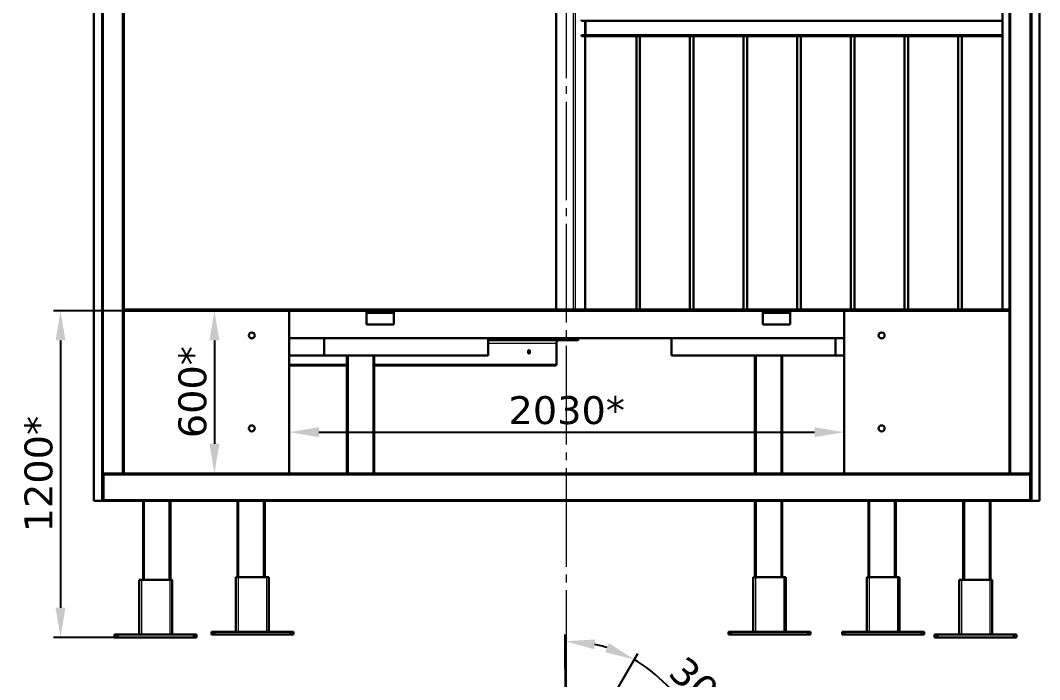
# Model space of a CAD drawing. Header units: millimetres. Extents: x 27997 to 40775, y -3198 to 5652.
# Drawn here: x 28207 to 31131, y 1539 to 3431 of the extents above; entities that cross this region are included whole.
import ezdxf

# ---------------------------------------------------------------- set-up
doc = ezdxf.new("R2010")
doc.units = ezdxf.units.MM
for name, pattern in [('K5LT_AXLED', [23.372906, 18.872906, -1.5, 1.5, -1.5]), ('K5LT_BASIC', [0]), ('K5LT_THIN', [0])]:
    doc.linetypes.add(name, pattern=pattern)
doc.layers.add('0 VIEW0', color=7, linetype='Continuous')
doc.layers.add('Системный слой', color=7, linetype='Continuous')
doc.styles.get("Standard").update_dxf_attribs({"font": 'verdana.TTF'})
doc.dimstyles.new('ISO-25', dxfattribs={"dimtxt": 80, "dimasz": 85, "dimexe": 20, "dimexo": 0, "dimgap": 20, "dimtad": 1, "dimtxsty": 'Standard', "dimcen": 2.5, "dimadec": 0, "dimazin": 0, "dimtfac": 1, "dimtmove": 0, "dimatfit": 3, "dimfxl": 1, "dimarcsym": 0})

# ---------------------------------------------------------------- blocks, each defined once
blk = doc.blocks.new('*D125')
at = {"color": 0, "lineweight": -2}
for p, q in [((28521.9, 2597.2), (28301.9, 2597.2)), ((28321.9, 2512.2), (28321.9, 1744.9)), ((28477.2, 1659.9), (28301.9, 1659.9))]:
    blk.add_line(p, q, dxfattribs=at)
at = {"color": 0}
for points in [[(28336.1, 2512.2), (28307.8, 2512.2), (28321.9, 2597.2)], [(28307.8, 1744.9), (28336.1, 1744.9), (28321.9, 1659.9)]]:
    blk.add_solid(points, dxfattribs=at)
at = {"layer": 'Defpoints', "color": 0}
for p in [(28521.9, 2597.2), (28321.9, 1659.9), (28477.2, 1659.9)]:
    blk.add_point(p, dxfattribs=at)
at = {"color": 0, "insert": (28259.3, 2128.6), "char_height": 80, "attachment_point": 5, "rotation": 90}
blk.add_mtext('1200*', dxfattribs=at)
blk = doc.blocks.new('*D126')
at = {"color": 0, "lineweight": -2}
for p, q in [((28978.4, 2597.2), (28743.5, 2597.2)), ((28763.5, 2512.2), (28763.5, 2215.6)), ((28978.4, 2130.6), (28743.5, 2130.6))]:
    blk.add_line(p, q, dxfattribs=at)
at = {"color": 0}
for points in [[(28777.7, 2512.2), (28749.3, 2512.2), (28763.5, 2597.2)], [(28749.3, 2215.6), (28777.7, 2215.6), (28763.5, 2130.6)]]:
    blk.add_solid(points, dxfattribs=at)
at = {"layer": 'Defpoints', "color": 0}
for p in [(28978.4, 2597.2), (28763.5, 2130.6), (28978.4, 2130.6)]:
    blk.add_point(p, dxfattribs=at)
at = {"color": 0, "insert": (28700.9, 2363.9), "char_height": 80, "attachment_point": 5, "rotation": 90}
blk.add_mtext('600*', dxfattribs=at)
blk = doc.blocks.new('*D218')
at = {"color": 0, "lineweight": -2}
for p, q in [((29772.531675, 1258.502972), (29770.10754, 1668.691836)), ((29772.970137, 1258.386887), (29978.049369, 1613.637909)), ((30036.610271, 1546.072188), (30200.468697, 1396.053917))]:
    blk.add_line(p, q, dxfattribs=at)
for start, end in [(72.48128, 77.860352), (47.524779, 60.003029)]:
    blk.add_arc((29772.536797, 1257.636228), 391.062785, start, end, dxfattribs=at)
at = {"color": 0}
for points in [[(29856.23175, 1654.045658), (29853.319038, 1625.862438), (29770.225734, 1648.692185)], [(29884.546144, 1617.594863), (29895.960851, 1643.527125), (29968.050285, 1596.316872)]]:
    blk.add_solid(points, dxfattribs=at)
at = {"layer": 'Defpoints', "color": 0}
for p in [(29838.919512, 1643.023614), (29772.531675, 1258.502972), (29772.536797, 1257.636228), (29772.970137, 1258.386887)]:
    blk.add_point(p, dxfattribs=at)
at = {"color": 0, "insert": (30160.190218, 1516.556335), "char_height": 80, "attachment_point": 5, "rotation": 317.524778626}
blk.add_mtext('30%%d', dxfattribs=at)
blk = doc.blocks.new('*D226')
at = {"layer": '0 VIEW0', "color": 0, "lineweight": -2}
for p, q in [((28978.4, 2601.2), (28978.4, 2228.9)), ((30570.6, 2597.2), (30570.6, 2228.9)), ((29063.4, 2248.9), (30485.6, 2248.9))]:
    blk.add_line(p, q, dxfattribs=at)
at = {"layer": '0 VIEW0', "color": 0}
for points in [[(29063.4, 2263.1), (29063.4, 2234.8), (28978.4, 2248.9)], [(30485.6, 2234.8), (30485.6, 2263.1), (30570.6, 2248.9)]]:
    blk.add_solid(points, dxfattribs=at)
at = {"layer": 'Defpoints', "color": 0}
for p in [(28978.4, 2601.2), (30570.6, 2597.2), (30570.6, 2248.9)]:
    blk.add_point(p, dxfattribs=at)
at = {"layer": '0 VIEW0', "color": 0, "insert": (29774.5, 2311.6), "char_height": 80, "attachment_point": 5}
blk.add_mtext('2030*', dxfattribs=at)

msp = doc.modelspace()

# ---------------------------------------------------------------- linework, layer by layer
at = {"layer": '0 VIEW0', "color": 5, "linetype": 'K5LT_BASIC', "lineweight": 30}
for p, q in [((28417.561409, 5210.997836), (28417.561409, 2052.117558)), ((31131.378946, 5210.997836), (31131.378946, 2052.117558)), ((28441.091619, 2130.551591), (28441.091619, 5189.478872)), ((31107.848736, 2130.551591), (31107.848736, 5189.478872)), ((28503.838846, 2601.155788), (28503.838846, 5126.731646)), ((28503.838846, 5126.731646), (28503.838846, 2601.155788)), ((29744.384959, 2601.155788), (29744.384959, 5126.731646)), ((31025.005315, 2601.155788), (31025.005315, 5126.731646)), ((31045.10151, 5126.731646), (31045.10151, 2601.155788)), ((31045.10151, 2601.155788), (31045.10151, 5126.731646)), ((28441.091619, 4173.758146), (28441.091619, 3428.634834)), ((31107.848736, 4173.758146), (31107.848736, 3428.634834)), ((31107.848736, 3428.634834), (31107.848736, 4173.758146)), ((28441.091619, 3428.634834), (28441.091619, 3389.417818)), ((29817.011455, 3429.419175), (29817.011455, 3432.556536)), ((31025.005315, 3429.419175), (29817.011455, 3429.419175)), ((29827.228379, 3388.633478), (29827.228379, 3429.419175)), ((29827.99222, 3389.417818), (29827.99222, 3428.634834)), ((31107.848736, 3389.417818), (31107.848736, 3428.634834)), ((28441.091619, 3389.417818), (28441.091619, 2601.155788)), ((31025.005315, 3388.633478), (29817.011455, 3388.633478)), ((29817.011455, 3385.496116), (29817.011455, 3388.633478)), ((31025.005315, 3385.496116), (29817.011455, 3385.496116)), ((29827.228379, 2601.155788), (29827.228379, 3385.496116)), ((29974.256571, 3385.496116), (29974.256571, 2601.155788)), ((29984.413778, 2601.155788), (29984.413778, 3385.496116)), ((30128.165592, 3385.496116), (30128.165592, 2601.155788)), ((30138.3228, 2601.155788), (30138.3228, 3385.496116)), ((30282.074614, 3385.496116), (30282.074614, 2601.155788)), ((30292.231821, 2601.155788), (30292.231821, 3385.496116)), ((30435.983635, 3385.496116), (30435.983635, 2601.155788)), ((30446.140842, 2601.155788), (30446.140842, 3385.496116)), ((30589.892656, 3385.496116), (30589.892656, 2601.155788)), ((30600.049863, 2601.155788), (30600.049863, 3385.496116)), ((30743.801677, 3385.496116), (30743.801677, 2601.155788)), ((30753.958884, 2601.155788), (30753.958884, 3385.496116)), ((30897.710698, 3385.496116), (30897.710698, 2601.155788)), ((30907.867906, 2601.155788), (30907.867906, 3385.496116)), ((31107.848736, 3389.417818), (31107.848139, 2601.155788)), ((31107.848736, 2601.155788), (31107.848736, 3389.417818)), ((28440.79741, 2597.234086), (28440.79741, 2601.155788)), ((28440.79741, 2601.155788), (28440.79741, 2597.234086)), ((28440.79741, 2601.155788), (28441.091619, 2601.155788)), ((28440.79741, 2597.234086), (28441.091619, 2597.234086)), ((28441.091619, 2601.155788), (28441.091619, 2597.234086)), ((28441.091619, 2130.551591), (28441.091619, 2597.234086)), ((28978.364744, 2601.155788), (28503.838846, 2601.155788)), ((28503.838846, 2601.155788), (28503.838846, 2597.234086)), ((28503.838846, 2130.551591), (28503.838846, 2597.234086)), ((28503.838846, 2597.234086), (28978.364744, 2597.234086)), ((28978.364744, 2597.234086), (28503.838846, 2597.234086)), ((28978.364744, 2601.155788), (30094.48102, 2601.155788)), ((28978.364744, 2601.155788), (28978.364744, 2597.234086)), ((28978.364744, 2597.234086), (28978.364744, 2130.551591)), ((28978.364744, 2597.234086), (29200.333057, 2597.234086)), ((28978.364744, 2597.234086), (29200.333057, 2597.234086)), ((29278.76709, 2597.234086), (29200.333057, 2597.234086)), ((29200.333057, 2595.508537), (29200.333057, 2597.234086)), ((29200.333057, 2594.096725), (29200.333057, 2595.508537)), ((29278.76709, 2594.096725), (29200.333057, 2594.096725)), ((29200.333057, 2589.782853), (29200.333057, 2594.096725)), ((29200.333057, 2559.428882), (29200.333057, 2589.782853)), ((29278.76709, 2597.234086), (30337.626534, 2597.234086)), ((29278.76709, 2597.234086), (30094.48102, 2597.234086)), ((29278.76709, 2595.508537), (29278.76709, 2597.234086)), ((29278.76709, 2594.096725), (29278.76709, 2595.508537)), ((29278.76709, 2589.782853), (29278.76709, 2594.096725)), ((29278.76709, 2559.428882), (29278.76709, 2589.782853)), ((30094.48102, 2597.234086), (30094.48102, 2601.155788)), ((30094.481032, 2601.155788), (30570.575611, 2601.155788)), ((30094.481032, 2597.234086), (30094.481032, 2601.155788)), ((30094.481032, 2597.234086), (30337.626534, 2597.234086)), ((30416.060566, 2597.234086), (30337.626534, 2597.234086)), ((30337.626534, 2595.508537), (30337.626534, 2597.234086)), ((30337.626534, 2594.096725), (30337.626534, 2595.508537)), ((30416.060566, 2594.096725), (30337.626534, 2594.096725)), ((30337.626534, 2589.782853), (30337.626534, 2594.096725)), ((30337.626534, 2559.428882), (30337.626534, 2589.782853)), ((30416.060566, 2595.508537), (30416.060566, 2597.234086)), ((30416.060566, 2597.234086), (30570.575611, 2597.234086)), ((30416.060566, 2597.234086), (30570.575611, 2597.234086)), ((30416.060566, 2594.096725), (30416.060566, 2595.508537)), ((30416.060566, 2589.782853), (30416.060566, 2594.096725)), ((30416.060566, 2559.428882), (30416.060566, 2589.782853)), ((30570.575611, 2601.155788), (31045.10151, 2601.155788)), ((30570.575611, 2597.234086), (30570.575611, 2601.155788)), ((30570.575611, 2597.234086), (30570.575611, 2130.551591)), ((31045.10151, 2597.234086), (30570.575611, 2597.234086)), ((30570.575611, 2597.234086), (31045.10151, 2597.234086)), ((31045.10151, 2597.234086), (31045.10151, 2601.155788)), ((31045.10151, 2130.551591), (31045.10151, 2597.234086)), ((31107.848139, 2601.155788), (31107.848736, 2601.155788)), ((31107.848736, 2597.234086), (31107.848736, 2601.155788)), ((31107.848736, 2597.234086), (31107.848736, 2130.551591)), ((29200.333057, 2558.01707), (29200.333057, 2559.428882)), ((29278.76709, 2558.01707), (29200.333057, 2558.01707)), ((29278.76709, 2558.01707), (29278.76709, 2559.428882)), ((30337.626534, 2558.01707), (30337.626534, 2559.428882)), ((30416.060566, 2558.01707), (30337.626534, 2558.01707)), ((30416.060566, 2558.01707), (30416.060566, 2559.428882)), ((28874.504418, 2518.800053), (28867.31582, 2518.800053)), ((30570.575611, 2518.800053), (28978.364744, 2518.800053)), ((29078.83363, 2518.800053), (29549.437828, 2518.800053)), ((29078.83363, 2518.800053), (29078.83363, 2468.602272)), ((30074.945848, 2518.800053), (29549.437828, 2518.800053)), ((30074.945848, 2518.800053), (29549.437828, 2518.800053)), ((29549.437828, 2518.800053), (29549.437828, 2468.602272)), ((29808.063512, 2516.447032), (29808.063512, 2518.800053)), ((30074.945848, 2518.800053), (30545.550045, 2518.800053)), ((30074.945848, 2518.800053), (30074.945848, 2468.602272)), ((30545.550045, 2518.800053), (30545.550045, 2468.602272)), ((30681.624535, 2518.800053), (30674.435937, 2518.800053)), ((29805.346477, 2513.309671), (29549.437828, 2513.309671)), ((29744.892459, 2443.503382), (29744.892459, 2503.897587)), ((28978.364744, 2468.602272), (29078.83363, 2468.602272)), ((29078.83363, 2468.602272), (29549.437828, 2468.602272)), ((29143.860554, 2468.602272), (29143.860554, 2130.551591)), ((29222.294586, 2468.602272), (29222.294586, 2130.551591)), ((30074.945848, 2468.602272), (30545.550045, 2468.602272)), ((30314.096324, 2468.602272), (30314.096324, 2130.551591)), ((30392.530357, 2468.602272), (30392.530357, 2130.551591)), ((30545.550045, 2468.602272), (30570.575611, 2468.602272)), ((29143.860554, 2440.36602), (28978.364744, 2440.36602)), ((29742.175424, 2440.36602), (29222.294586, 2440.36602)), ((28441.091619, 2130.551591), (28441.091619, 2126.629889)), ((28441.091619, 2130.551591), (28445.013321, 2130.551591)), ((28441.091619, 2126.629889), (28441.091619, 2056.039259)), ((28445.013321, 2130.551591), (28445.013321, 2126.629889)), ((28445.013321, 2130.551591), (28445.013321, 2126.629889)), ((28445.013321, 2130.551591), (28499.917144, 2130.551591)), ((28445.013321, 2126.629889), (28445.013321, 2056.039259)), ((28445.013321, 2126.629889), (28445.013321, 2056.039259)), ((28499.917144, 2130.551591), (28503.838846, 2130.551591)), ((28978.364744, 2130.551591), (28503.838846, 2130.551591)), ((28978.364744, 2130.551591), (30570.575611, 2130.551591)), ((30570.575611, 2130.551591), (31045.10151, 2130.551591)), ((31045.10151, 2130.551591), (31049.023212, 2130.551591)), ((31107.848736, 2130.551591), (31045.10151, 2130.551591)), ((31049.023212, 2130.551591), (31103.927035, 2130.551591)), ((31103.927035, 2130.551591), (31103.927035, 2126.629889)), ((31103.927035, 2130.551591), (31103.927035, 2126.629889)), ((31103.927035, 2130.551591), (31107.848736, 2130.551591)), ((31103.927035, 2126.629889), (31103.927035, 2056.039259)), ((31103.927035, 2126.629889), (31103.927035, 2056.039259)), ((31107.848736, 2130.551591), (31107.848736, 2126.629889)), ((31107.848736, 2126.629889), (31107.848736, 2056.039259)), ((28441.091619, 2052.117558), (28417.561409, 2052.117558)), ((28441.091619, 2056.039259), (28441.091619, 2052.117558)), ((28441.091619, 2052.117558), (28445.013321, 2052.117558)), ((28445.013321, 2056.039259), (28445.013321, 2052.117558)), ((28445.013321, 2056.039259), (28445.013321, 2052.117558)), ((28445.013321, 2052.117558), (28558.742669, 2052.117558)), ((28558.742669, 1824.658862), (28558.742669, 2052.117558)), ((28558.742669, 2052.117558), (28562.66437, 2052.117558)), ((28562.66437, 2052.117558), (28633.255, 2052.117558)), ((28633.255, 2052.117558), (28637.176701, 2052.117558)), ((28637.176701, 2052.117558), (30911.763654, 2052.117558)), ((28637.176701, 1824.658862), (28637.176701, 2052.117558)), ((28830.124422, 1832.502266), (28830.124422, 2052.117558)), ((28908.558455, 1832.502266), (28908.558455, 2052.117558)), ((30314.096324, 2052.117558), (30314.096324, 1832.502266)), ((30392.530357, 2052.117558), (30392.530357, 1832.502266)), ((30640.3819, 1832.502266), (30640.3819, 2052.117558)), ((30718.815933, 1832.502266), (30718.815933, 2052.117558)), ((30915.685356, 2052.117558), (30911.763654, 2052.117558)), ((30911.763654, 2052.117558), (30911.763654, 1824.658862)), ((30986.275985, 2052.117558), (30915.685356, 2052.117558)), ((30990.197687, 2052.117558), (30986.275985, 2052.117558)), ((30990.197687, 2052.117558), (31103.927035, 2052.117558)), ((30990.197687, 2052.117558), (30990.197687, 1824.658862)), ((31103.927035, 2056.039259), (31103.927035, 2052.117558)), ((31103.927035, 2056.039259), (31103.927035, 2052.117558)), ((31103.927035, 2052.117558), (31107.848736, 2052.117558)), ((31107.848736, 2056.039259), (31107.848736, 2052.117558)), ((31107.848736, 2052.117558), (31131.378946, 2052.117558)), ((28547.761904, 1824.658862), (28547.761904, 1667.790797)), ((28554.036627, 1824.658862), (28547.761904, 1824.658862)), ((28547.761904, 1824.658862), (28547.761904, 1773.676741)), ((28635.608021, 1824.658862), (28554.036627, 1824.658862)), ((28641.882743, 1824.658862), (28635.608021, 1824.658862)), ((28641.882743, 1824.658862), (28641.882743, 1667.790797)), ((28641.882743, 1773.676741), (28641.882743, 1824.658862)), ((28825.41838, 1832.502266), (28825.41838, 1675.6342)), ((28831.693103, 1832.502266), (28825.41838, 1832.502266)), ((28825.41838, 1832.502266), (28825.41838, 1781.520144)), ((28913.264497, 1832.502266), (28831.693103, 1832.502266)), ((28919.53922, 1832.502266), (28913.264497, 1832.502266)), ((28919.53922, 1832.502266), (28919.53922, 1675.6342)), ((28919.53922, 1781.520144), (28919.53922, 1832.502266)), ((30309.390282, 1832.502266), (30309.390282, 1675.6342)), ((30315.665004, 1832.502266), (30309.390282, 1832.502266)), ((30309.390282, 1832.502266), (30309.390282, 1781.520144)), ((30397.236399, 1832.502266), (30315.665004, 1832.502266)), ((30403.511121, 1832.502266), (30397.236399, 1832.502266)), ((30403.511121, 1832.502266), (30403.511121, 1675.6342)), ((30403.511121, 1781.520144), (30403.511121, 1832.502266)), ((30635.675858, 1832.502266), (30635.675858, 1781.520144)), ((30641.950581, 1832.502266), (30635.675858, 1832.502266)), ((30635.675858, 1832.502266), (30635.675858, 1675.6342)), ((30723.521975, 1832.502266), (30641.950581, 1832.502266)), ((30729.796698, 1832.502266), (30723.521975, 1832.502266)), ((30729.796698, 1781.520144), (30729.796698, 1832.502266)), ((30729.796698, 1832.502266), (30729.796698, 1675.6342)), ((30900.782889, 1824.658862), (30900.782889, 1667.790797)), ((30907.057612, 1824.658862), (30900.782889, 1824.658862)), ((30900.782889, 1824.658862), (30900.782889, 1773.676741)), ((30988.629006, 1824.658862), (30907.057612, 1824.658862)), ((30994.903729, 1824.658862), (30988.629006, 1824.658862)), ((30994.903729, 1824.658862), (30994.903729, 1667.790797)), ((30994.903729, 1773.676741), (30994.903729, 1824.658862)), ((28547.761904, 1773.676741), (28547.761904, 1765.833338)), ((28641.882743, 1773.676741), (28641.882743, 1765.833338)), ((28825.41838, 1781.520144), (28825.41838, 1773.676741)), ((28919.53922, 1781.520144), (28919.53922, 1773.676741)), ((30309.390282, 1781.520144), (30309.390282, 1773.676741)), ((30403.511121, 1781.520144), (30403.511121, 1773.676741)), ((30635.675858, 1781.520144), (30635.675858, 1773.676741)), ((30729.796698, 1781.520144), (30729.796698, 1773.676741)), ((30900.782889, 1773.676741), (30900.782889, 1765.833338)), ((30994.903729, 1773.676741), (30994.903729, 1765.833338)), ((28485.014678, 1667.790797), (28477.171274, 1667.790797)), ((28477.171274, 1667.790797), (28477.171274, 1659.947393)), ((28704.62997, 1667.790797), (28485.014678, 1667.790797)), ((28485.014678, 1667.790797), (28485.014678, 1659.947393)), ((28712.473373, 1667.790797), (28704.62997, 1667.790797)), ((28704.62997, 1667.790797), (28704.62997, 1659.947393)), ((28712.473373, 1667.790797), (28712.473373, 1659.947393)), ((28762.671154, 1675.6342), (28754.827751, 1675.6342)), ((28754.827751, 1675.6342), (28754.827751, 1667.790797)), ((28762.671154, 1667.790797), (28754.827751, 1667.790797)), ((28982.286446, 1675.6342), (28762.671154, 1675.6342)), ((28762.671154, 1675.6342), (28762.671154, 1667.790797)), ((28982.286446, 1667.790797), (28762.671154, 1667.790797)), ((28990.129849, 1675.6342), (28982.286446, 1675.6342)), ((28982.286446, 1675.6342), (28982.286446, 1667.790797)), ((28990.129849, 1667.790797), (28982.286446, 1667.790797)), ((28990.129849, 1675.6342), (28990.129849, 1667.790797)), ((30246.643056, 1675.6342), (30238.799652, 1675.6342)), ((30238.799652, 1675.6342), (30238.799652, 1667.790797)), ((30246.643056, 1667.790797), (30238.799652, 1667.790797)), ((30466.258347, 1675.6342), (30246.643056, 1675.6342)), ((30246.643056, 1675.6342), (30246.643056, 1667.790797)), ((30466.258347, 1667.790797), (30246.643056, 1667.790797)), ((30474.101751, 1675.6342), (30466.258347, 1675.6342)), ((30466.258347, 1675.6342), (30466.258347, 1667.790797)), ((30474.101751, 1667.790797), (30466.258347, 1667.790797)), ((30474.101751, 1675.6342), (30474.101751, 1667.790797)), ((30565.085229, 1675.6342), (30565.085229, 1667.790797)), ((30572.928632, 1675.6342), (30565.085229, 1675.6342)), ((30572.928632, 1667.790797), (30565.085229, 1667.790797)), ((30572.928632, 1675.6342), (30572.928632, 1667.790797)), ((30792.543924, 1675.6342), (30572.928632, 1675.6342)), ((30792.543924, 1667.790797), (30572.928632, 1667.790797)), ((30792.543924, 1675.6342), (30792.543924, 1667.790797)), ((30800.387327, 1675.6342), (30792.543924, 1675.6342)), ((30800.387327, 1667.790797), (30792.543924, 1667.790797)), ((30800.387327, 1675.6342), (30800.387327, 1667.790797)), ((30838.035663, 1667.790797), (30830.19226, 1667.790797)), ((30830.19226, 1667.790797), (30830.19226, 1659.947393)), ((31057.650955, 1667.790797), (30838.035663, 1667.790797)), ((30838.035663, 1667.790797), (30838.035663, 1659.947393)), ((31065.494358, 1667.790797), (31057.650955, 1667.790797)), ((31057.650955, 1667.790797), (31057.650955, 1659.947393)), ((31065.494358, 1667.790797), (31065.494358, 1659.947393)), ((28485.014678, 1659.947393), (28477.171274, 1659.947393)), ((28704.62997, 1659.947393), (28485.014678, 1659.947393)), ((28712.473373, 1659.947393), (28704.62997, 1659.947393)), ((30838.035663, 1659.947393), (30830.19226, 1659.947393)), ((31057.650955, 1659.947393), (30838.035663, 1659.947393)), ((31065.494358, 1659.947393), (31057.650955, 1659.947393))]:
    msp.add_line(p, q, dxfattribs=at)
at = {"layer": '0 VIEW0', "color": 5, "linetype": 'K5LT_THIN', "lineweight": 9}
for p, q in [((28445.013321, 2130.551591), (28445.013321, 5189.478872)), ((28499.917144, 2130.551591), (28499.917144, 5182.08766)), ((31049.023212, 2130.551591), (31049.023212, 5182.08766)), ((31103.927035, 2130.551591), (31103.927035, 5189.478872)), ((29746.345809, 2601.155788), (29746.345809, 5126.731646)), ((29793.893914, 2601.155788), (29793.893914, 5126.731646)), ((29799.251058, 2601.155788), (29799.251058, 5126.731646)), ((31026.966166, 2601.155788), (31026.966166, 5126.731646)), ((29826.702971, 3388.633478), (29826.702971, 3429.419175)), ((31025.005315, 3428.634834), (29827.99222, 3428.634834)), ((29826.702971, 2601.155788), (29826.702971, 3385.496116)), ((31025.005315, 3389.417818), (29827.99222, 3389.417818)), ((29278.76709, 2595.508537), (29200.333057, 2595.508537)), ((29278.76709, 2589.782853), (29200.333057, 2589.782853)), ((30416.060566, 2595.508537), (30337.626534, 2595.508537)), ((30416.060566, 2589.782853), (30337.626534, 2589.782853)), ((29278.76709, 2559.428882), (29200.333057, 2559.428882)), ((30416.060566, 2559.428882), (30337.626534, 2559.428882)), ((29808.063512, 2516.447032), (29549.437828, 2516.447032)), ((29744.892459, 2503.897587), (29549.437828, 2503.897587)), ((29147.782255, 2468.602272), (29147.782255, 2130.551591)), ((29218.372885, 2468.602272), (29218.372885, 2130.551591)), ((30318.018025, 2468.602272), (30318.018025, 2130.551591)), ((30388.608655, 2468.602272), (30388.608655, 2130.551591)), ((29143.860554, 2443.503382), (28978.364744, 2443.503382)), ((29744.892459, 2443.503382), (29222.294586, 2443.503382)), ((28441.091619, 2126.629889), (28445.013321, 2126.629889)), ((28445.013321, 2126.629889), (31103.927035, 2126.629889)), ((31103.927035, 2126.629889), (31107.848736, 2126.629889)), ((28441.091619, 2056.039259), (28445.013321, 2056.039259)), ((28445.013321, 2056.039259), (31103.927035, 2056.039259)), ((28562.66437, 1824.658862), (28562.66437, 2052.117558)), ((28633.255, 1824.658862), (28633.255, 2052.117558)), ((28834.046124, 1832.502266), (28834.046124, 2052.117558)), ((28904.636753, 1832.502266), (28904.636753, 2052.117558)), ((30318.018025, 2052.117558), (30318.018025, 1832.502266)), ((30388.608655, 2052.117558), (30388.608655, 1832.502266)), ((30644.303602, 1832.502266), (30644.303602, 2052.117558)), ((30714.894231, 1832.502266), (30714.894231, 2052.117558)), ((30915.685356, 2052.117558), (30915.685356, 1824.658862)), ((30986.275985, 2052.117558), (30986.275985, 1824.658862)), ((31103.927035, 2056.039259), (31107.848736, 2056.039259)), ((28554.036627, 1824.658862), (28554.036627, 1667.790797)), ((28635.608021, 1824.658862), (28635.608021, 1667.790797)), ((28831.693103, 1832.502266), (28831.693103, 1675.6342)), ((28913.264497, 1832.502266), (28913.264497, 1675.6342)), ((30315.665004, 1832.502266), (30315.665004, 1675.6342)), ((30397.236399, 1832.502266), (30397.236399, 1675.6342)), ((30641.950581, 1832.502266), (30641.950581, 1675.6342)), ((30723.521975, 1832.502266), (30723.521975, 1675.6342)), ((30907.057612, 1824.658862), (30907.057612, 1667.790797)), ((30988.629006, 1824.658862), (30988.629006, 1667.790797))]:
    msp.add_line(p, q, dxfattribs=at)
at = {"layer": '0 VIEW0', "color": 5, "linetype": 'K5LT_BASIC', "lineweight": 30}
for centre in [(28870.910119, 2526.643457), (30678.030236, 2526.643456), (28870.910119, 2259.967745), (30678.030236, 2259.967745)]:
    msp.add_circle(centre, 8.627744, dxfattribs=at)
for centre, major_axis, ratio, start_param, end_param in [((29827.60005, 3428.634834), (0, 0.78434), 0.5, -1.5707963268, 0), ((29827.60005, 3389.417818), (0, -0.78434), 0.5, 0, 1.5707963268), ((29805.346477, 2516.447032), (0, -3.137361), 0.866025, 0, 1.5707963268), ((29753.043562, 2503.897587), (0, -9.412084), 0.866025, -3.1415926536, -1.5707963268), ((29666.458422, 2479.583037), (0, -5.098212), 0.5, -3.1415926536, 0), ((29661.703612, 2479.583037), (0, -5.098212), 0.5, 1.2016693484, 1.9399233052), ((29666.458422, 2479.583037), (0, -5.098212), 0.5, 0, 3.1415926536), ((29742.175424, 2443.503382), (0, -3.137361), 0.866025, 0, 1.5707963268)]:
    msp.add_ellipse(centre, major_axis=major_axis, ratio=ratio, start_param=start_param, end_param=end_param, dxfattribs=at)
at = {"layer": 'Системный слой', "color": 30, "linetype": 'K5LT_AXLED', "lineweight": 9, "ltscale": 15, "true_color": 0xff8000}
msp.add_line((29772.563162, 5651.723358), (29772.563162, -3064.648378), dxfattribs=at)

# ---------------------------------------------------------------- dimensions: what is measured, and where the dimension line sits
at = {"color": 0}
for base, p1, p2, text, picture, middle in [((28321.939617, 1659.947393), (28521.869573, 2597.234086), (28477.171274, 1659.947393), '1200*', '*D125', (28259.299617, 2128.590739)), ((28763.51286, 2130.551591), (28978.364744, 2597.234086), (28978.364744, 2130.551591), '600*', '*D126', (28700.87286, 2363.892838))]:
    dim = msp.add_linear_dim(base=base, p1=p1, p2=p2, angle=90, text=text, dimstyle='ISO-25', override={"dimscale": 1, "dimtxt": 80, "dimlfac": 1, "dimtxsty": 'Standard', "dimsah": 1, "dimtolj": 0}, dxfattribs=at)
    dim.commit()
    dim.dimension.update_dxf_attribs({"geometry": picture, "text_midpoint": middle})
dim = msp.add_angular_dim_3p(base=(29838.919512, 1643.023614), center=(29772.536797, 1257.636228), p1=(29772.531675, 1258.502972), p2=(29772.970137, 1258.386887), dimstyle='ISO-25', override={"dimscale": 1, "dimtad": 1, "dimlfac": 1, "dimtxsty": 'Standard', "dimsah": 1, "dimtdec": 0, "dimtolj": 0})
dim.commit()
dim.dimension.update_dxf_attribs({"geometry": '*D218', "text_midpoint": (30160.190218, 1516.556335)})
at = {"layer": '0 VIEW0'}
dim = msp.add_linear_dim(base=(30570.575611, 2248.922102), p1=(28978.364744, 2601.155788), p2=(30570.575611, 2597.234086), text='2030*', dimstyle='ISO-25', override={"dimlfac": 1, "dimtxsty": 'Standard', "dimsah": 1, "dimtolj": 0}, dxfattribs=at)
dim.commit()
dim.dimension.update_dxf_attribs({"geometry": '*D226', "text_midpoint": (29774.470177, 2311.562102)})

doc.saveas('drawing.dxf')
